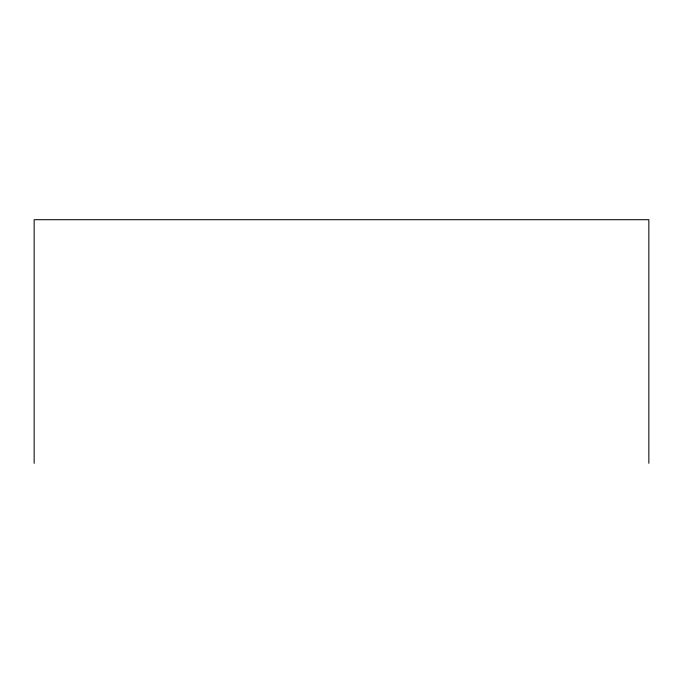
<?xml version="1.0" encoding="UTF-8"?>
<svg xmlns="http://www.w3.org/2000/svg" width="683" height="683" viewBox="0 0 683 683"><rect width="100%" height="100%" fill="white"/><g stroke="black" fill="none" stroke-linecap="round" stroke-linejoin="round"><path stroke-width="1.02" d="M648.85 463.305L648.85 219.695L34.15 219.695L34.15 463.305"/></g></svg>
